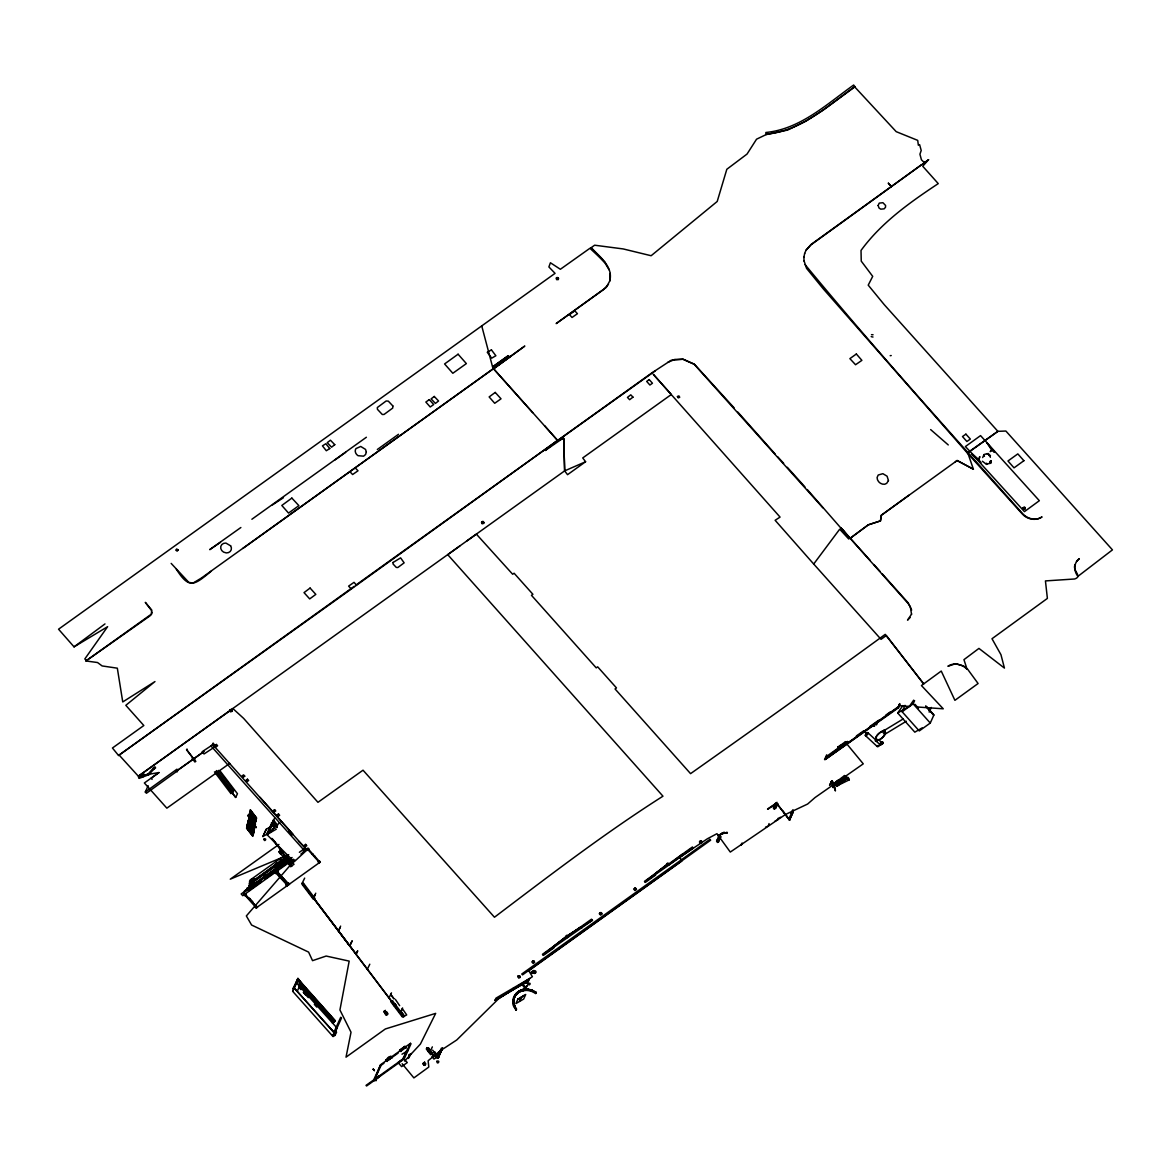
<?xml version="1.0" encoding="UTF-8"?>
<svg xmlns="http://www.w3.org/2000/svg" width="1171" height="1171" viewBox="0 0 1171 1171"><rect width="100%" height="100%" fill="white"/><g stroke="black" fill="none" stroke-linecap="round" stroke-linejoin="round"><path stroke-width="1.5" d="M275.317 869.804L278.683 863.964L277.483 867.199M982.367 461.242L986.553 464.389L991.12 462.721L991.164 460.73M1075.051 564.788C1071.977 570.365 1082.999 576.381 1074.671 578.986L1045.44 580.918L1047.386 598.41L991.998 638.737L1000.956 654.691L1004.44 668.085L978.941 648.412L963.953 659.654L967.056 669.212L965.05 666.943M244.622 890.955L244.856 891.731L244.549 890.926L288.417 859.426M986.553 464.389L986.655 463.189M366.377 437.251L251.882 519.251M514.157 998.146L513.82 997.18L512.869 1001.878L514.508 997.326L513.527 997.809L516.206 994.574L515.869 993.608L514.23 997.955M513.571 1002.039L514.508 997.326M527.301 990.329L527.667 989.085L536.333 992.364L535.747 993.52L531.634 991.281L532.22 990.124L531.839 991.369L527.301 990.329L527.682 989.085C521.637 988.587 515.591 991.998 513.527 997.809M609.754 280.996C613.575 266.812 599.508 256.581 591.165 247.681L594.619 245.207L623.235 248.94L651.135 255.732L717.208 201.471L726.825 169.268L747.039 154.06L756.554 139.188L766.141 134.592L787.688 130.054L805.721 121.257L822.818 110.396L854.757 86.947L853.674 85.015C826.799 104.146 800.261 129.176 765.849 132.484L766.141 134.592M803.848 257.342L804.667 253.507M247.344 889.389L248.193 887.486M279.576 866.277L285.314 861.988L279.591 866.291L280.454 864.388M275.771 869.028L276.619 867.14L278.61 866.789M284.041 860.495L283.865 856.294M987.226 454.055L988.178 453.587L990.461 455.695M152.098 612.14L151.557 614.014L85.937 660.956L97.544 662.537L102.111 665.933L117.334 668.187L122.75 701.941L154.967 681.566L125.824 705.323L143.828 725.522L112.445 748.006L118.549 755.485L351.198 589.101M769.069 823.564L768.322 826.053L765.512 827.165M988.851 455.153L988.178 453.587L987.885 454.319M982.703 457.583L984.035 454.509L987.358 453.601M268.349 834.089L267.427 832.874L267.193 834.25M288.007 883.768L277.307 871.751L288.154 883.417M804.594 253.653L806.043 250.155L811.137 244.417L921.431 164.789M252.087 885.803L248.691 885.525L252.146 885.086M880.87 743.936L880.285 744.8A1.815 1.23 -51.9 0 1 880.094 744.317M830.81 782.652L831.425 781.247L829.566 785.36L831.952 780.852L833.357 782.448L832.742 783.853L830.81 782.652L831.952 780.867M832.215 784.233L832.83 782.813M911.624 614.043L907.54 620.132L910.116 617.527M514.318 1006.035L513.147 1001.249L513.63 1006.079L516.367 1009.724L514.523 1005.216L513.63 1006.079L513.835 1001.205M268.481 831.82L271.833 824.267L275.024 828.439M807.273 489.537L849.956 538.44L868.311 524.828L880.46 520.89L881.324 515.24L957.131 460.525L973.394 469.19L967.7 452.679L997.882 431.338L1005.874 431.03L1112.45 549.872L1078.315 576.044M515.738 1009.973L516.645 1009.095M286.456 884.895L287.071 884.471L276.371 872.454L275.771 872.878L286.617 884.544M408.108 1058.452L409.733 1055.774L408.738 1058.013M513.849 1001.41L513.63 1006.079L514.523 1005.216M847.526 741.404L826.785 756.246L825.365 759.408L898.362 707.855L899.782 704.708M899.401 704.283L898.362 707.855M151.249 778.027L152.054 779.403M145.306 792.006L176.938 769.201L178.051 770.445L146.419 793.25L145.306 792.006L148.146 785.697M186.716 749.703L195.001 760.652L186.555 749.791L187.023 749.001M214.483 771.865L230.892 793.543L231.609 791.947M230.892 793.543L233.849 790.645L218.538 770.401M215.976 771.396L235.693 797.451L237.45 793.718L219.826 770.62M250.257 810.01L256.61 818.119L250.36 809.79M250.038 810.903L256.522 818.763M249.657 812.557L255.864 820.769L249.906 812.25M250.126 811.401L256.229 819.832M249.467 813.377L255.673 821.588M249.262 814.269L255.468 822.481L249.408 814.182M249.13 815.631L255.337 823.828M249.057 815.118L255.278 823.33L249.321 814.767M248.852 818.09C272.111 848.17 231.668 794.787 255.512 824.75M248.662 818.939L254.868 827.15L248.911 818.617M248.472 819.744L254.839 827.868L248.618 819.656M248.267 820.593L254.473 828.805L248.515 820.286M247.886 822.262L254.253 830.385L248.047 822.174M248.076 821.457L254.268 829.654L248.223 821.369M247.667 823.154L253.873 831.366L247.945 822.803M247.11 825.599C266.607 851.083 234.01 806.819 253.77 832.683M247.491 823.974L253.697 832.186L247.74 823.667M246.7 827.341L253.068 835.45L246.979 826.975M246.905 826.477L253.112 834.689L247.052 826.389M246.51 828.146L252.877 836.27L246.613 827.926M247.213 825.379L253.434 833.591M270.603 832.069L262.919 836.533L266.198 829.288L275.405 823.93L272.784 829.727M262.933 836.548L266.212 829.302M267.208 833.137L271.482 823.608L273.282 822.584L268.993 832.083M267.998 832.801L274.585 818.192M287.041 858.021L250.082 884.5L249.394 883.739L286.851 856.162M250.082 884.5L249.891 882.641M276.034 864.71L276.971 862.617L275.317 865.237L276.034 864.71L278.478 867.345M288.139 857.479L286.719 860.626L290.92 866.174L294.009 864.374L289.793 858.826M352.178 940.928L349.705 946.036L302.177 883.212L304.665 878.104M315.746 893.195L313.491 898.172L315.219 894.717M296.395 982.806L293.189 988.617L296.395 982.806L336.999 1027.992L334.672 1033.173L294.199 987.914L297.214 991.369L300.918 983.113L297.873 979.688L296.995 980.317L293.277 988.558L297.873 979.688L334.701 1020.951L334.335 1021.771L297.507 980.508L296.629 981.137M340.629 926.1L338.375 931.077L340.117 927.622M349.705 946.036L351.959 941.06M402.034 1009.461L400.306 1012.915L355.999 954.365L357.492 951.042M357.741 950.911L355.999 954.365M332.432 1023.147L333.823 1021.58M332.784 1022.766L335.345 1020.731L298.415 979.351L292.823 991.105M333.867 1032.427L340.717 1017.262L341.478 1018.126L333.091 1036.613L292.662 991.31L297.888 978.209L308.295 992.174M332.359 1034.535L333.603 1036.203L335.052 1035.354L336.501 1032.149L335.243 1030.495M369.802 964.201L367.313 969.325M391.48 992.847L388.992 997.97M385.127 1013.764L386.767 1012.139L387.952 1013.705L386.298 1015.316L385.522 1012.871M386.298 1015.316L386.708 1014.423M400.306 1012.915L402.561 1007.938M375.759 1077.598L374.398 1080.628L373.739 1079.896L380.59 1064.732L410.465 1043.332L410.962 1043.903L404.112 1059.052L374.252 1080.452L380.59 1064.732L381.248 1065.464M374.252 1080.452L381.087 1065.288L383.942 1063.253M385.683 1060.165C386.181 1063.502 386.284 1056.183 390.968 1056.374L391.89 1057.413M385.552 1060.472L390.968 1056.374M400.453 1051.514L399.662 1050.153L404.961 1046.362L405.883 1047.401M399.531 1050.475L404.961 1046.362M373.739 1079.896L403.614 1058.496L407.274 1062.58L401.653 1066.605L398.052 1062.565L403.673 1058.555L406 1053.373L402.795 1059.17L410.465 1043.332M422.994 1063.81L424.634 1062.185L425.424 1064.644L424.18 1065.376L422.994 1063.81L424.634 1062.185M432.362 1046.889L429.874 1052.012M424.18 1065.376L425.82 1063.751M437.573 1054.647L438.349 1057.091L437.09 1057.837L436.315 1055.378L437.573 1054.647L438.759 1056.213M441.511 1048.06L437.032 1056.623L437.998 1057.911L442.726 1047.884L438.335 1057.618L437.134 1056.037L438.686 1052.744M437.09 1057.837L436.315 1055.378M437.998 1057.911L441.643 1049.845M517.963 999.009L515.899 1003.591L523.657 999.053L525.72 994.472L517.831 999.302L524.198 995.35M521.11 997.458L519.543 1000.942L521.681 997.121M528.633 980.727L529.658 978.458L495.992 998.146L494.982 1000.385L528.633 980.727L494.996 1000.356M521.519 983.816L525.355 988.895L526.745 985.85M525.355 988.895L528.399 983.742L526.482 981.21M527.506 990.359L527.682 989.085L527.506 990.359L522.983 990.637L523.159 989.363L523.203 990.578L519.119 992.144L519.09 990.929L519.295 992.027L516.089 994.735L515.869 993.623L516.089 994.735M531.839 991.369L532.22 990.124L531.634 991.281M721.116 836.782L717.56 842.432L716.579 841.129L718.774 836.284M716.579 841.129L720.136 835.479M717.56 842.432L719.023 839.197M741.155 844.525L741.99 843.149L741.653 844.642M741.375 844.818L742.209 843.442M777.954 803.584L774.397 809.234L773.416 807.931L775.612 803.086M773.416 807.931L776.973 802.281M774.397 809.234L776.593 804.389M793.338 811.723L789.43 820.183L793.221 811.781M826.682 754.841L824.56 759.569L898.333 706.742L899.752 703.595M805.092 264.646C875.103 349.47 949.359 431.718 1022.839 513.893C1027.64 518.973 1036.013 521.066 1042.044 516.894C1036.072 521.139 1027.494 519.529 1022.62 514.347L967.48 453.162L997.882 431.352L884.281 304.709L868.223 285.153L872.702 276.356L861.241 261.118L861.022 250.433C881.368 222.592 909.808 202.451 938.249 183.613L922.733 166.238L928.559 159.71L810.918 244.885L805.985 250.301M840.412 745.283L837.704 747.435L838.978 748.913M837.426 750.772L838.846 747.625M837.851 747.127L838.86 748.737L837.704 747.435L845.55 741.609M844.393 745.781L845.813 742.648M847.848 778.173L837.411 785.653L849.312 779.813L846.384 776.49L835.289 785.39L834.133 782.989M833.811 783.736L844.598 775.509L846.077 777.163L835.626 784.658L837.119 786.327L837.748 784.892M837.119 786.327L848.199 777.398L849.312 779.813M899.679 704.078L898.259 707.211L825.101 759.598M927.066 707.196L933.902 714.954L930.272 723.049L919.25 730.938L902.124 711.734L905.007 705.352M902.124 711.734L913.146 703.844L914.595 700.653M929.35 710.958L930.769 707.826M929.174 712.144L931.296 707.445M268.686 831.381L273.004 821.94L277.234 827.516L272.945 821.969M308.763 848.975L308.017 849.751L318.761 861.768L319.493 860.992M438.408 1057.574L435.875 1054.398L437.354 1056.301L439.608 1051.426M535.747 993.52L536.333 992.364M791.157 813.391L793.162 809.995L788.61 819.246M791.186 813.362L792.65 810.317M143.813 773.05L142.452 776.022L143.14 776.783M245.076 894.878L256.332 906.486L245.237 894.512M285.504 857.933L286.5 855.767L284.787 858.445L285.504 857.933L287.89 860.583M522.983 990.637L523.159 989.363L518.797 991.559L516.206 994.574M118.549 755.485L354.184 586.349M252.526 881.543L254.209 878.938L252.526 881.543L254.956 884.222M249.247 889.858L250.228 887.764M519.119 992.144L523.481 989.963M386.606 1011.92L384.908 1013.53L384.147 1011.085M383.722 1011.949L385.435 1010.339M384.908 1013.53L385.332 1012.666M514.45 997.516L516.499 993.959M277.483 867.14L279.166 864.242M922.206 727.864L914.814 732.168L897.689 712.993L902.885 705.557M913.673 700.156L909.53 706.098L897.689 712.993M608.496 284.216L603.812 289.383L556.166 323.591L606.329 287.378L609.813 280.85L610.252 273.414M967.275 668.729L978.092 683.513L954.907 700.331L941.25 671.056L923.699 683.879L886.301 635.531L881.031 639.337L813.699 564.027L839.695 529.204L848.741 539.011L841.144 528.136L870.229 560.47M252.204 878.616L251.794 883.578M294.785 860.012L246.349 915.942L251.589 925.017L308.602 952.111L312.54 960.659L326.167 956.048L349.178 961.113L339.927 1009.973L351.022 1032.222L346.016 1057.164L385.347 1028.972L435.671 1013.369L420.404 1044.064L404.58 1061.102M154.411 768.396L148.893 774.69L139.261 778.334L138.588 777.588L140.798 775.056M138.588 777.588L148.219 773.929L153.723 767.634M1076.559 561.451L1079.311 558.64C1073.485 562.724 1073.587 571.507 1078.11 576.527M284.348 862.734L280.923 862.456L284.392 861.988M281.128 862.954L284.612 862.485M248.881 886.008L252.351 885.569M279.796 822.569L266.842 834.513L294.199 861.754L307.168 849.795L298.459 841.129M516.367 994.106L519.587 991.413M849.414 741.506L846.677 743.761L863.261 763.843L815.016 797.568L807.624 804.038L785.419 814.504L730.294 852.064L716.959 833.693L707.489 838.714L679.839 857.26L681.785 861.095L528.78 970.744L532.395 976.716L498.465 998.907L456.749 1039.98L440.428 1050.68L428.118 1060.736L428.806 1067.044L413.89 1077.906L402.136 1063.722M242.851 548.452L524.813 346.045L493.65 368.865L557.703 440.574L655.131 370.973M513.366 988.748L513.454 988.031M356.57 585.237L354.037 582.338L348.621 586.115L351.241 589.057L557.908 440.179L563.339 437.998L545.188 450.528L557.908 440.179L563.734 438.393L564.656 470.874L567.54 474.679L585.588 461.74L564.656 470.874L169.707 753.714M767.781 809.278L776.68 803.277M767.532 809.029L776.432 803.028M922.646 164.247L928.559 159.71M854.976 86.464C827.853 105.697 801.096 131.064 766.346 134.123M286.441 855.386L283.602 857.421L286.471 855.269M605.246 262.553L589.921 248.281L560.367 269.271L550.414 262.758L548.892 266.944L555.054 273.355L58.55 629.208L74.051 646.86L104.98 623.923M220.499 542.305L209.711 549.653L240.875 527.506M357.009 584.27L651.954 372.832L671.188 360.258L683.074 359.16L694.344 364.152L734.232 407.962M211.409 571.038C194.254 585.251 189.219 589.657 176.309 569.135M909.047 495.143L881.339 515.255L880.46 520.89L868.311 524.828L849.956 538.44L841.129 528.136L908.008 603.343L910.335 606.754L911.536 614.248M838.714 747.23L839.373 748.459M377.355 449.488L398.506 434.309M278.932 844.452L230.277 879.172L288.71 854.713M151.718 777.807L158.905 772.626M401.99 1054.222L407.786 1050.768L405.093 1052.714M244.417 891.233L286.822 860.787M246.32 890.692L287.261 861.285M481.779 326.065L492.567 366.933L508.243 355.721L509.546 357.184L201.31 578.093L193.039 583.085L188.809 582.368L171.171 563.397M459.779 546.037L447.732 554.659L662.962 796.192C604.514 833.342 549.536 875.527 494.469 917.23L363.025 770.196L317.956 802.325L243.627 718.379L232.912 708.587L138.354 776.212L118.871 754.783M466.878 540.929L476.377 534.137L512.664 574.258L514.098 573.234L532.907 594.297L531.473 595.322L596.229 667.865L597.664 666.841L616.473 687.919L615.038 688.943L690.568 773.65C755.749 727.601 820.754 681.376 885.217 634.36L923.685 683.923L921.445 685.547L943.255 708.806L916.659 706.947M283.587 857.421L286.441 855.386M249.394 883.739L287.832 856.191M256.478 879.172L284.568 859.046M292.091 857.509L241.182 893.956L242.734 895.698L293.643 859.251M299.366 852.298L305.177 848.126L306.729 849.868L300.918 854.04M248.867 889.418L256.259 884.12M265.129 877.767L271.057 873.522M276.971 869.292L287.319 861.871M248.413 890.868L261.748 881.309M264.719 879.187L278.069 869.629M281.025 867.506L291.418 860.085M303.274 851.595L307.724 848.404L320.034 862.193L256.273 907.832L243.963 894.044M296.995 980.317L297.873 979.688M332.93 1022.444L335.345 1020.731M387.791 1060.56L390.426 1058.672M388.201 1060.194L398.155 1053.066M401.009 1051.031L405.268 1047.972M692.808 847.526L668.026 865.34L666.709 863.832L667.894 862.968L669.212 864.491L682.181 854.318L683.088 855.342M592.453 920.26L542.963 954.833L566.208 936.551L552.902 946.885L553.854 947.925L543.432 955.36L542.466 954.292L591.487 919.191L592.453 920.26L566.94 936.024L581.138 926.671L582.046 927.71M709.904 839.358L521.768 974.023L522.529 974.887L710.636 840.193L709.948 839.417M833.093 752.441L839.022 748.196M878.601 720.297L869.775 726.562M885.862 715.086L890.223 711.953M835.45 782.067L838.055 780.193M492.567 366.947L508.243 355.735L509.546 357.199M169.693 753.787L138.368 776.139L158.963 772.523L144.37 782.975L166.853 808.166L229.721 763.404M85.937 660.956L150.005 615.858L151.366 614.438L151.586 610.647L145.292 602.348L151.806 610.12M390.748 1056.901L392.051 1057.911M856.367 735.959L863.817 730.733M955.375 461.755L957.131 460.54L973.394 469.205M880.285 744.8L882.993 743.351L882.832 742.268A1.815 1.23 -51.9 0 0 880.372 743.087M778.115 819.495L774.997 821.12M272.492 504.877L283.455 497.704M335.111 459.852L345.621 452.328M883.212 731.085L903.134 718.979M884.881 734.276L906.31 721.234M74.051 646.86L107.63 626.675L84.839 658.922L86.171 660.459M245.734 890.589L246.627 890.546M718.174 835.67L724.146 832.171L724.571 832.786L718.174 835.67L722.361 833.196L727.059 832.552M235.693 797.451L216.079 771.338M249.525 813.918L255.468 822.481M248.34 821.105L254.268 829.654M247.169 826.14L253.112 834.689M254.868 827.15L248.75 818.719M254.473 828.805L248.369 820.373M253.873 831.366L247.784 822.891M253.961 831.864L247.593 823.755M271.394 822.862L274.38 821.105L277.586 825.335M267.266 834.425L276.356 829.141M291.184 863.642L272.184 838.524M302.177 883.212L338.609 930.945M335.052 1032.998L336.501 1032.149M403.629 1017.189L313.726 898.04M718.394 835.933L722.522 833.518L727.147 832.888M783.048 811.122L789.547 820.11L777.09 803.906L789.766 819.993M526.277 982.791L527.243 982.22L526.13 983.098M428.308 1051.602L430.328 1050.475M429.918 1051.924L426.8 1047.621M432.641 1050.138L435.085 1053.168M435.919 1056.271L437.178 1055.539M667.748 362.381L674.818 359.424L683 359.307L694.257 364.327L822.891 507.833M775.788 806.438L777.881 805.326M252.277 901.538L252.453 902.285M777.851 818.529L780.589 817.241M890.18 355.691L891.219 355.545M871.487 334.672L873.054 334.745M876.303 741.331L876.874 741.126A1.815 1.23 -52 0 0 878.104 739.53L882.993 743.351L880.665 745.093L876.303 741.331A1.815 1.23 -52 0 1 875.249 739.911M872.995 337.043L871.18 336.633M925.822 161.803L923.89 162.198L921.431 159.783L919.923 154.206L921.211 150.488L919.616 144.633L918.357 145.248L917.727 140.374L896.21 131.664L854.757 86.947M534.708 973.116C538.733 971.857 532.395 968.417 533.874 972.618M881.295 743.204L882.832 742.268M280.923 862.456L285.753 862.119M514.596 1005.406L516.03 1009.329M248.691 885.525L251.882 885.335M527.784 989.729L523.203 990.578M879.86 744.785L877.196 746.498L865.296 735.447L865.647 733.939A1.888 0.893 -47.1 0 1 866.116 733.368M230.907 711.383C234.551 711.002 229.15 707.547 230.145 710.914M774.909 807.009C772.113 810.756 777.485 805.546 775.773 808.429M534.371 973.496C537.343 973.482 533.625 969.895 533.508 972.706M898.933 705.703L909.574 706.45M557.308 279.298C561.319 278.742 554.908 275.639 556.898 279.093M527.404 989.715L532.117 990.739M250.155 881.895L250.565 881.587M533.229 973.189C530.522 972.618 533.434 968.68 534.518 971.418M866.76 733.632L864.315 731.29L866.789 733.617M884.207 731.246L883.695 731.041A1.8 1.127 58.6 0 0 882.7 731.846L884.398 734.319A1.8 1.127 58.6 0 0 885.378 733.5M963.938 666.065L955.565 663.723L947.91 666.27C953.911 662.083 962.196 664.279 967.056 669.212M531.941 990.754L536.025 992.891M264.207 874.81L264.968 874.708M884.749 730.47C870.873 734.202 875.03 748.591 885.247 733.939C883.885 738.242 874.313 743.19 876.508 738.111M884.749 730.484C882.978 729.123 873.551 737.964 876.479 738.111M312.262 854.069L312.774 853.776M885.481 732.622L883.768 730.28L885.466 732.636M930.638 429.581L948.261 444.936M272.887 821.632L272.828 820.344L274.16 821.208M867.989 732.812L874.605 738.96M230.628 545.832L225.901 543.066A5.474 4.801 24.3 0 0 223.559 552.097L226.281 552.917A5.474 4.801 24.3 0 0 230.628 545.832M288.505 831.234L292.238 834.938M532.673 412.631L493.664 368.865M349.997 471.796L352.617 474.533L358.004 470.786L355.325 467.99M775.217 454.099L737.847 412.09M777.632 456.734L783.677 463.335M787.293 467.288L804.96 486.931M532.102 972.135C529.848 970.554 533.142 975.472 532.337 972.486M253.229 881.031L255.659 883.695M591.165 247.681L605.026 263.021L609.125 269.828M292.97 834.279L259.991 797.305M873.873 564.51L879.875 571.185M303.889 992.73L306.275 995.394M294.067 987.987L334.672 1033.173L330.983 1029.207M277.029 872.512L275.975 871.326L277.249 870.404L278.303 871.59L275.566 873.566L274.512 872.38L275.785 871.458L276.854 872.644M176.162 770.738L177.172 771.865M406.03 1047.899L404.712 1046.918L405.766 1048.089M882.231 573.834L908.213 602.889L911.667 610.12M925.763 706.201L933.77 715.159L925.88 706.098M846.077 777.163L847.57 778.832M844.262 776.241L845.74 777.91M306.495 849.604L212.829 744.683L202.144 751.709L204.032 753.963L214.732 746.937L212.844 744.668L211.014 745.986L304.665 850.907M404.815 1046.684L405.737 1047.723M399.662 1050.153L400.745 1051.251M390.821 1056.681L391.743 1057.72M335.199 1021.039L298.312 979.717M304.123 988.309L327.88 1014.935M299 983.801L333.457 1022.415M301.079 989.51L298.678 986.816L301.006 989.568M303.494 992.218L308.324 997.619M314.355 1004.381L316.77 1007.075M914.99 704.327L918.459 708.221M913.146 703.844L930.272 723.049M845.418 741.931L846.574 743.219M148.219 773.929L148.893 774.69M319.61 1006.079L330.09 1017.819M831.351 782.287L832.742 783.853M401.316 1051.295L399.999 1050.285L401.053 1051.47M249.379 898.113L252.936 902.109M246.422 895.844L252.365 902.519M967.48 453.148L823.345 288.944L806.541 268.335L804.082 260.913M813.684 564.012L775.129 520.29L780.062 517.099L653.257 374.281L671.32 394.51L582.734 457.934L585.602 461.74M387.352 1061.307L386.02 1060.297L387.074 1061.497M846.443 743.146L845.403 742.443L846.179 743.322M544.603 425.688L557.703 440.574L563.734 438.393L564.656 470.874M303.348 992.32L305.69 995.072M311.632 996.345L318.307 1004.689M272.96 839.607L282.445 851.624L271.628 838.451M717.94 840.324L718.935 841.627M522.486 983.245L526.335 988.324M274.848 822.847L277.015 825.687M437.866 1056.125L438.847 1057.413M249.76 812.337L256.025 820.681M431.44 1052.656L434.104 1056.183L431.104 1052.846M249.569 813.157L255.834 821.486M216.723 770.562L233.131 792.24M249.174 814.855L255.424 823.242M248.969 815.719L255.249 824.047M249.145 816.904L255.351 825.116M248.852 816.816L252.995 822.276M248.955 817.87L255.219 826.199M247.388 824.56L253.653 832.932M246.818 827.077L253.068 835.45M386.371 1013.032L387.557 1014.584M424.239 1063.078L425.424 1064.644M423.39 1062.917L424.575 1064.483M333.794 1033.7L335.052 1035.354M385.01 1011.202L386.181 1012.783M402.326 1008.612L406.688 1014.935L404.434 1016.15L400.936 1011.1M395.33 999.346L399.648 1005.669M514.245 1005.845L516.367 1009.724M983.772 454.758L984.46 456.309M832.171 781.379L833.225 787.761L831.659 781.745M834.147 783.677L835.421 790.967L833.62 784.043M315.262 856.411L314.97 857.406L314.794 856.66M990.681 460.657L991.12 462.721M280.22 863.232L280.63 858.255L251.018 879.45A9.675 4.172 54.4 0 0 250.272 885.613M989.729 461.447L989.861 463.555M803.906 257.21L804.023 261.06M877.225 745.576A1.888 0.893 -47.3 0 0 877.196 746.498L877.957 746.644A1.888 0.908 -47.1 0 0 879.538 745.385A1.888 0.908 -47.1 0 0 879.889 743.878M865.296 735.447A1.888 0.893 -47.1 0 0 867.638 734.319A1.888 0.893 -47.3 0 0 867.682 732.622A1.888 0.893 -47.1 0 0 867.228 732.665M876.611 722.858A1.742 1.083 58.7 0 1 876.713 724.542A1.742 1.098 58.7 0 1 874.942 724.234M989.114 455.519A2.913 2.664 22.1 0 1 990.373 457.29M878.148 205.511L879.04 208.028L880.768 209.17L884.134 208.848L885.51 207.282L885.598 205.496L882.934 202.7L879.216 203.125L878.148 205.511M1022.971 508.024L1023.732 509.473L1025.269 508.975L1024.479 507.482L1022.971 508.024M393.105 562.461L393.017 563.954L396.281 567.408L397.833 567.525L404.141 562.841L400.599 557.864L393.105 562.461M392.856 405.956L392.739 408.05L384.059 414.446L382.273 414.49L377.428 409.308L377.311 407.552L386.137 400.994L388.318 401.141L392.856 405.956M229.779 710.387L230.424 711.836L231.975 711.397L231.36 709.992L229.779 710.387M677.438 396.545L678.287 397.891L679.736 397.262L678.858 395.886L677.438 396.545M178.109 549.975L177.172 551.146L175.767 550.136L176.704 548.965L178.109 549.975M517.977 976.394L518.607 977.873L520.158 977.463L519.573 975.955L517.977 976.394M481.559 522.31L482.159 523.803L483.711 523.378L483.14 521.915L481.559 522.31M1023.234 507.555C1024.04 511.786 1027.011 505.521 1023.234 507.555M979.688 456.734L978.927 459.749L980.903 462.765L965.387 446.561L980.551 435.612L1039.35 500.705L1024.435 511.625L971.871 453.777L978.941 459.764L979.688 456.734M366.333 452.006L365.601 454.48L363.596 456.178L358.063 455.695A5.665 4.86 29.2 0 1 355.94 448.595L360.727 446.458L365.542 449.415L366.333 452.006M213.122 743.292L212.58 744.873L213.649 746.015L214.191 744.434L213.122 743.292M888.438 480.593L886.71 483.33L884.705 484.252C880.87 484.75 877.05 481.442 877.094 477.563L878.191 475.031L882.861 473.684L887.091 476.202L888.438 480.593M263.973 839.08C264.148 843.061 267.822 837.646 263.973 839.08M528.458 983.42C528.619 987.314 532.205 982.03 528.458 983.42M483.989 522.603C480.886 525.486 482.159 518.592 483.989 522.603M426.947 1048.221C427.137 1052.729 431.309 1046.596 426.947 1048.221M436.856 1061.307C437.032 1065.815 441.204 1059.682 436.856 1061.307M518.138 976.072C518.314 980.332 522.251 974.55 518.138 976.072M600.05 912.824C600.196 916.6 603.694 911.477 600.05 912.824M636.263 889.009C633.511 891.57 634.638 885.452 636.263 889.009M395.915 1005.186C392.636 1008.231 393.983 1000.927 395.915 1005.186M403.849 1015.667C400.57 1018.726 401.902 1011.407 403.849 1015.667M532.615 961.113C532.761 964.889 536.259 959.752 532.615 961.113M717.194 840.515C717.325 843.706 720.282 839.358 717.194 840.515M700.156 841.144C700.302 844.862 703.742 839.812 700.156 841.144M373.3 1069.035L374.076 1070.367L373.3 1069.035M408.752 1055.305L411.167 1053.578L408.752 1055.305M516.191 1009.256L515.913 1009.885A14.784 12.94 24.3 0 1 516.821 993.242A14.784 12.94 24.3 0 1 535.001 992.452L535.293 991.808A14.784 12.94 24.3 0 0 517.099 992.613A14.784 12.94 24.3 0 0 516.191 1009.256M248.925 886.33L248.925 886.33M406.513 1050.929L406.147 1051.763L407.391 1050.314L406.513 1050.929M556.401 278.098L556.562 279.606L558.245 279.62L558.084 278.113L556.401 278.098M991.705 450.118L990.212 451.64L991.705 450.103L986.875 442.726L994.603 452.343L991.705 450.103M874.459 726.137L873.112 725.361L874.459 726.137M319.302 860.978L318.088 861.929L319.127 863.012L320.342 862.061L319.302 860.978M334.774 444.673L331.554 447.19L327.251 442.653L330.427 440.208L334.774 444.673M667.616 863.949L654.633 874.049L655.57 875.088L645.382 882.363L644.474 881.353L692.354 847.043L693.261 848.038L644.899 881.822L667.616 863.949M632.955 397.145L629.632 399.706L627.466 397.393L630.788 394.832L632.955 397.145M434.265 396.457L431.104 398.872L435.392 403.41L438.569 400.994L434.265 396.457M244.959 893.4L243.553 894.454L244.71 895.698L246.115 894.629L244.959 893.4M310.095 588.062L304.021 592.614L309.686 598.908L315.819 594.385L310.095 588.062M495.231 392.431L489.141 396.925L494.704 403.278L501.027 398.813L495.231 392.431M291.857 498.085L281.816 505.462L288.534 513.074L298.883 505.638L291.857 498.085M288.564 858.826L279.854 865.179L288.564 858.826M244.724 776.153L243.261 777.222L242.09 775.934L243.553 774.865L244.724 776.153M287.041 884.076L285.797 884.969L286.836 886.125L288.081 885.232L287.041 884.076M1023.893 460.701L1014.027 467.858L1007.968 460.993L1017.819 453.894L1023.893 460.701M274.585 809.644L273.106 810.713L274.263 812.001L275.741 810.932L274.585 809.644M247.14 888.16L247.022 889.272L247.14 888.16M566.705 935.439L565.739 936.141L567.057 937.649L568.008 936.946L566.705 935.439M458.095 354.213L444.585 363.947L452.826 373.271L466.365 363.596L458.095 354.213M574.8 310.827L569.487 314.648L572.034 317.473L577.435 313.696L574.8 310.827M203.769 751.577L177.816 770.152L203.871 751.68M376.154 1079.399L375.935 1080.643L376.154 1079.399M247.462 779.213L245.983 780.281L247.14 781.584L248.633 780.53L247.462 779.213M856.352 354.008L849.883 358.633L855.547 364.737L861.885 360.361L856.352 354.008M278.464 813.991L276.985 815.045L278.156 816.348L279.635 815.294L278.464 813.991M305.631 844.393L304.138 845.447L305.294 846.735L306.773 845.682L305.631 844.393M373.315 1069.401L374.383 1070.587L373.315 1069.401M216.415 744.463L214.937 745.532L216.108 746.835L217.586 745.781L216.415 744.463M700.902 840.866L699.409 841.934L700.726 843.427L702.219 842.359L700.902 840.866M378.833 1076.266L366.025 1085.385L366.567 1085.985L379.375 1076.866L378.833 1076.266M154.938 767.122L152.654 768.732L153.328 769.493L155.611 767.869L154.938 767.122M288.505 883.022L287.261 883.915L288.3 885.086L289.544 884.193L288.505 883.022M600.796 912.546L599.259 913.629L600.577 915.122L602.114 914.039L600.796 912.546M533.376 960.835L531.839 961.918L533.171 963.411L534.693 962.328L533.376 960.835M649.217 379.609L646.67 381.409L649.905 385.025L652.452 383.239L649.217 379.609M429.289 399.618L425.849 402.048L430.225 406.981L433.694 404.537L429.289 399.618M636.468 889.433L634.945 890.516L633.628 889.023L635.15 887.955L636.468 889.433M965.899 434.148L962.489 436.549L966.895 441.496L970.349 439.066L965.899 434.148M257.444 907.291L256.156 908.169L255.132 906.954L256.405 906.091L257.444 907.291M308.134 848.346L306.861 849.209L307.9 850.424L309.173 849.546L308.134 848.346M251.15 879.509L250.931 880.358L251.15 879.509M329.754 448.566L326.314 450.733L322.449 445.858L325.845 443.736L329.754 448.566M249.774 898.874L248.881 898.933L249.774 898.874M280.703 850.834L279.21 851.712L290.657 866.745L292.165 865.867L280.703 850.834M193.2 757.9L192.22 758.471L194.869 761.97L195.835 761.399L193.2 757.9M280.952 850.439L278.757 851.727L280.513 854.054L282.709 852.766L280.952 850.439M303.538 883.344L302.001 884.237L313.447 899.387L314.999 898.479L303.538 883.344M338.609 931.077L356.277 954.482L338.609 931.077M390.66 994.428L393.866 998.687L390.66 994.428M392.475 1000.766L390.807 1001.732L402.268 1016.882L403.936 1015.901L392.475 1000.766M428.249 1047.723L426.259 1048.894L430.606 1054.647L432.611 1053.49L428.249 1047.723M434.529 1051.734L433.709 1052.217L434.675 1053.505L435.51 1053.022L434.529 1051.734M433.958 1055.261L431.953 1056.432L433.943 1059.067L435.949 1057.896L433.958 1055.261M491.425 349.88L487.253 352.281L491.688 358.15L495.875 355.75L491.425 349.88M727.367 832.552L722.361 833.079L727.367 832.552M891.424 186.613L888.365 183.203L891.424 186.613M878.177 740.131L878.177 740.131"/></g></svg>
